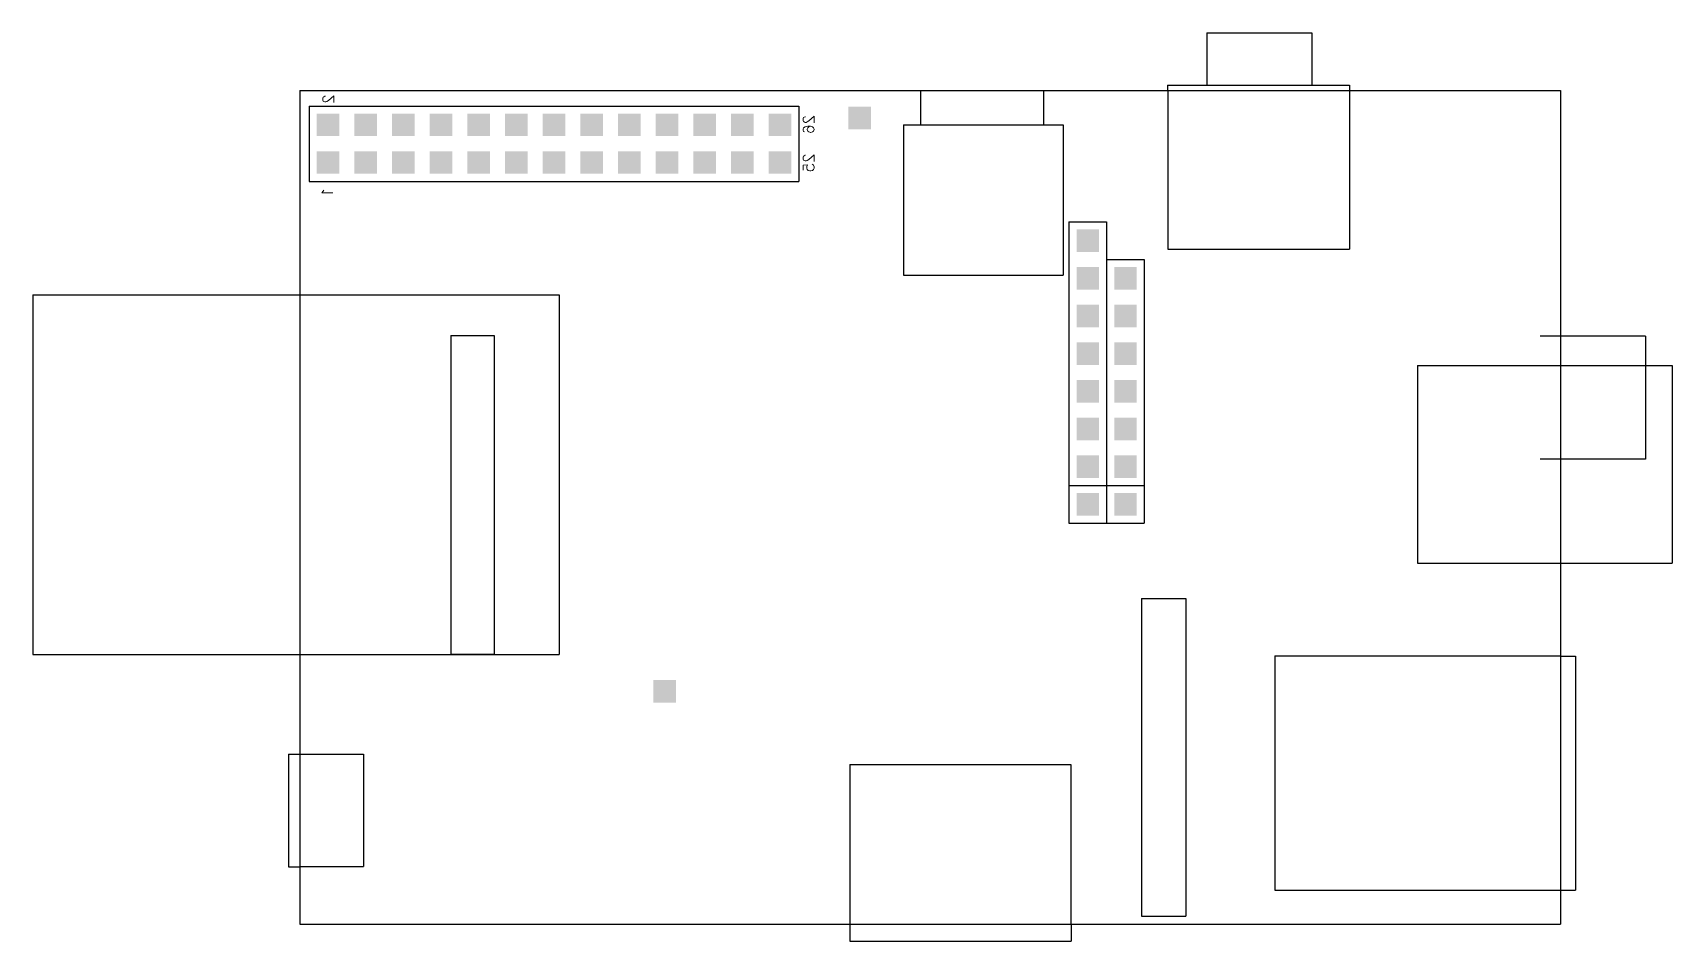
# Model space of a CAD drawing. Extents: x 30 to 141, y -18 to 43.
import ezdxf

# ---------------------------------------------------------------- set-up
doc = ezdxf.new("R2010")
doc.units = 0
doc.layers.add('pi', color=211, linetype='CONTINUOUS')
doc.styles.get("Standard").update_dxf_attribs({"font": 'TXT.SHX'})

msp = doc.modelspace()

# ---------------------------------------------------------------- hatches: boundary and pattern name
at = {"layer": 'pi', "linetype": 'Continuous'}
for points in [[(49.35, 37.58), (50.88, 37.58), (50.88, 36.06), (49.35, 36.06)], [(51.89, 37.58), (53.42, 37.58), (53.42, 36.06), (51.89, 36.06)], [(54.43, 37.58), (55.96, 37.58), (55.96, 36.06), (54.43, 36.06)], [(56.97, 37.58), (58.5, 37.58), (58.5, 36.06), (56.97, 36.06)], [(59.51, 37.58), (61.04, 37.58), (61.04, 36.06), (59.51, 36.06)], [(62.05, 37.58), (63.58, 37.58), (63.58, 36.06), (62.05, 36.06)], [(64.59, 37.58), (66.12, 37.58), (66.12, 36.06), (64.59, 36.06)], [(67.13, 37.58), (68.66, 37.58), (68.66, 36.06), (67.13, 36.06)], [(69.67, 37.58), (71.2, 37.58), (71.2, 36.06), (69.67, 36.06)], [(72.21, 37.58), (73.74, 37.58), (73.74, 36.06), (72.21, 36.06)], [(74.75, 37.58), (76.28, 37.58), (76.28, 36.06), (74.75, 36.06)], [(77.29, 37.58), (78.82, 37.58), (78.82, 36.06), (77.29, 36.06)], [(79.83, 37.58), (81.36, 37.58), (81.36, 36.06), (79.83, 36.06)], [(86.73, 38.04), (86.73, 36.52), (85.2, 36.52), (85.2, 38.04)], [(49.35, 35.04), (50.88, 35.04), (50.88, 33.52), (49.35, 33.52)], [(51.89, 35.04), (53.42, 35.04), (53.42, 33.52), (51.89, 33.52)], [(54.43, 35.04), (55.96, 35.04), (55.96, 33.52), (54.43, 33.52)], [(56.97, 35.04), (58.5, 35.04), (58.5, 33.52), (56.97, 33.52)], [(59.51, 35.04), (61.04, 35.04), (61.04, 33.52), (59.51, 33.52)], [(62.05, 35.04), (63.58, 35.04), (63.58, 33.52), (62.05, 33.52)], [(64.59, 35.04), (66.12, 35.04), (66.12, 33.52), (64.59, 33.52)], [(67.13, 35.04), (68.66, 35.04), (68.66, 33.52), (67.13, 33.52)], [(69.67, 35.04), (71.2, 35.04), (71.2, 33.52), (69.67, 33.52)], [(72.21, 35.04), (73.74, 35.04), (73.74, 33.52), (72.21, 33.52)], [(74.75, 35.04), (76.28, 35.04), (76.28, 33.52), (74.75, 33.52)], [(77.29, 35.04), (78.82, 35.04), (78.82, 33.52), (77.29, 33.52)], [(79.83, 35.04), (81.36, 35.04), (81.36, 33.52), (79.83, 33.52)], [(102.1, 29.77), (102.1, 28.25), (100.58, 28.25), (100.58, 29.77)], [(102.1, 27.23), (102.1, 25.71), (100.58, 25.71), (100.58, 27.23)], [(104.64, 27.23), (104.64, 25.71), (103.12, 25.71), (103.12, 27.23)], [(102.1, 24.69), (102.1, 23.17), (100.58, 23.17), (100.58, 24.69)], [(104.64, 24.69), (104.64, 23.17), (103.12, 23.17), (103.12, 24.69)], [(102.1, 22.15), (102.1, 20.63), (100.58, 20.63), (100.58, 22.15)], [(104.64, 22.15), (104.64, 20.63), (103.12, 20.63), (103.12, 22.15)], [(102.1, 19.61), (102.1, 18.09), (100.58, 18.09), (100.58, 19.61)], [(104.64, 19.61), (104.64, 18.09), (103.12, 18.09), (103.12, 19.61)], [(102.1, 17.07), (102.1, 15.55), (100.58, 15.55), (100.58, 17.07)], [(104.64, 17.07), (104.64, 15.55), (103.12, 15.55), (103.12, 17.07)], [(102.1, 14.53), (102.1, 13.01), (100.58, 13.01), (100.58, 14.53)], [(104.64, 14.53), (104.64, 13.01), (103.12, 13.01), (103.12, 14.53)], [(102.1, 11.99), (102.1, 10.47), (100.58, 10.47), (100.58, 11.99)], [(104.64, 11.99), (104.64, 10.47), (103.12, 10.47), (103.12, 11.99)], [(73.58, -0.61), (73.58, -2.13), (72.05, -2.13), (72.05, -0.61)]]:
    msp.add_hatch(color=256, dxfattribs=at).paths.add_polyline_path(points)

# ---------------------------------------------------------------- linework, layer by layer
at = {"layer": 'pi'}
for p, q in [((109.36, 43.03), (116.44, 43.03)), ((109.36, 43.03), (109.36, 39.5)), ((116.44, 43.03), (116.44, 39.5)), ((48.21, 39.13), (133.21, 39.13)), ((48.21, 39.13), (48.21, -17.07)), ((48.21, 39.13), (133.21, 39.13)), ((48.21, 39.13), (48.21, -17.07)), ((90.06, 39.13), (90.06, 36.82)), ((98.35, 39.13), (98.35, 36.82)), ((106.71, 39.5), (118.99, 39.5)), ((106.71, 39.5), (106.71, 39.13)), ((106.73, 39.13), (106.73, 28.44)), ((118.98, 39.13), (118.98, 28.44)), ((118.99, 39.5), (118.99, 39.13)), ((133.21, 39.13), (133.21, -17.07)), ((48.84, 38.09), (81.86, 38.09)), ((48.84, 38.09), (48.84, 33.01)), ((81.86, 38.09), (81.86, 33.01)), ((88.91, 36.82), (88.91, 26.68)), ((88.91, 36.82), (99.67, 36.82)), ((90.06, 36.82), (98.35, 36.82)), ((99.67, 36.82), (99.67, 26.68)), ((48.84, 33.01), (81.86, 33.01)), ((100.07, 30.28), (102.61, 30.28)), ((100.07, 30.28), (100.07, 9.96)), ((102.61, 30.28), (102.61, 9.96)), ((102.61, 27.74), (105.15, 27.74)), ((102.61, 27.74), (102.61, 9.96)), ((105.15, 27.74), (105.15, 9.96)), ((106.73, 28.44), (118.98, 28.44)), ((88.91, 26.68), (99.67, 26.68)), ((30.21, 25.35), (48.19, 25.35)), ((30.21, 25.35), (30.21, 1.1)), ((48.21, 25.35), (65.71, 25.35)), ((65.71, 25.35), (65.71, 1.1)), ((58.39, 22.62), (58.39, 1.13)), ((58.39, 22.62), (61.31, 22.62)), ((61.31, 22.62), (61.31, 1.13)), ((138.94, 22.57), (131.84, 22.57)), ((138.94, 22.57), (138.94, 14.29)), ((123.57, 20.59), (123.57, 7.27)), ((123.57, 20.59), (133.21, 20.59)), ((133.21, 20.6), (140.74, 20.6)), ((140.74, 20.6), (140.74, 7.28)), ((138.94, 14.29), (131.84, 14.29)), ((100.07, 12.5), (102.61, 12.5)), ((102.61, 12.5), (105.15, 12.5)), ((100.07, 9.96), (102.61, 9.96)), ((102.61, 9.96), (105.15, 9.96)), ((123.57, 7.27), (133.21, 7.27)), ((133.21, 7.28), (140.74, 7.28)), ((104.96, 4.88), (104.96, -16.54)), ((104.96, 4.88), (107.96, 4.88)), ((107.96, 4.88), (107.96, -16.54)), ((58.39, 1.13), (61.31, 1.13)), ((30.21, 1.1), (48.21, 1.1)), ((48.21, 1.1), (65.71, 1.1)), ((113.96, 1.01), (113.96, -14.77)), ((113.96, 1.01), (133.21, 1.01)), ((133.21, 1), (134.21, 1)), ((134.21, 1), (134.21, -14.77)), ((47.46, -5.6), (48.21, -5.6)), ((47.46, -5.6), (47.46, -13.2)), ((48.21, -5.6), (52.51, -5.6)), ((52.51, -5.6), (52.51, -13.19)), ((85.29, -6.31), (85.29, -17.07)), ((85.29, -6.31), (100.2, -6.31)), ((100.2, -6.31), (100.2, -17.07)), ((47.46, -13.2), (48.21, -13.2)), ((48.21, -13.19), (52.51, -13.19)), ((113.96, -14.77), (133.21, -14.77)), ((133.21, -14.77), (134.21, -14.77)), ((104.96, -16.54), (107.96, -16.54)), ((48.21, -17.07), (133.21, -17.07)), ((85.29, -17.07), (85.29, -18.22)), ((100.21, -17.07), (100.21, -18.22)), ((85.29, -18.22), (100.21, -18.22))]:
    msp.add_line(p, q, dxfattribs=at)

# ---------------------------------------------------------------- texts
at = {"layer": 'pi', "linetype": 'Continuous', "text_generation_flag": 2}
for s, p in [('2', (50.51, 38.88)), ('26', (82.89, 37.5)), ('25', (82.89, 34.9)), ('1', (50.44, 32.6))]:
    msp.add_text(s, height=0.75, rotation=90, dxfattribs=at).set_placement(p)

doc.saveas('drawing.dxf')
